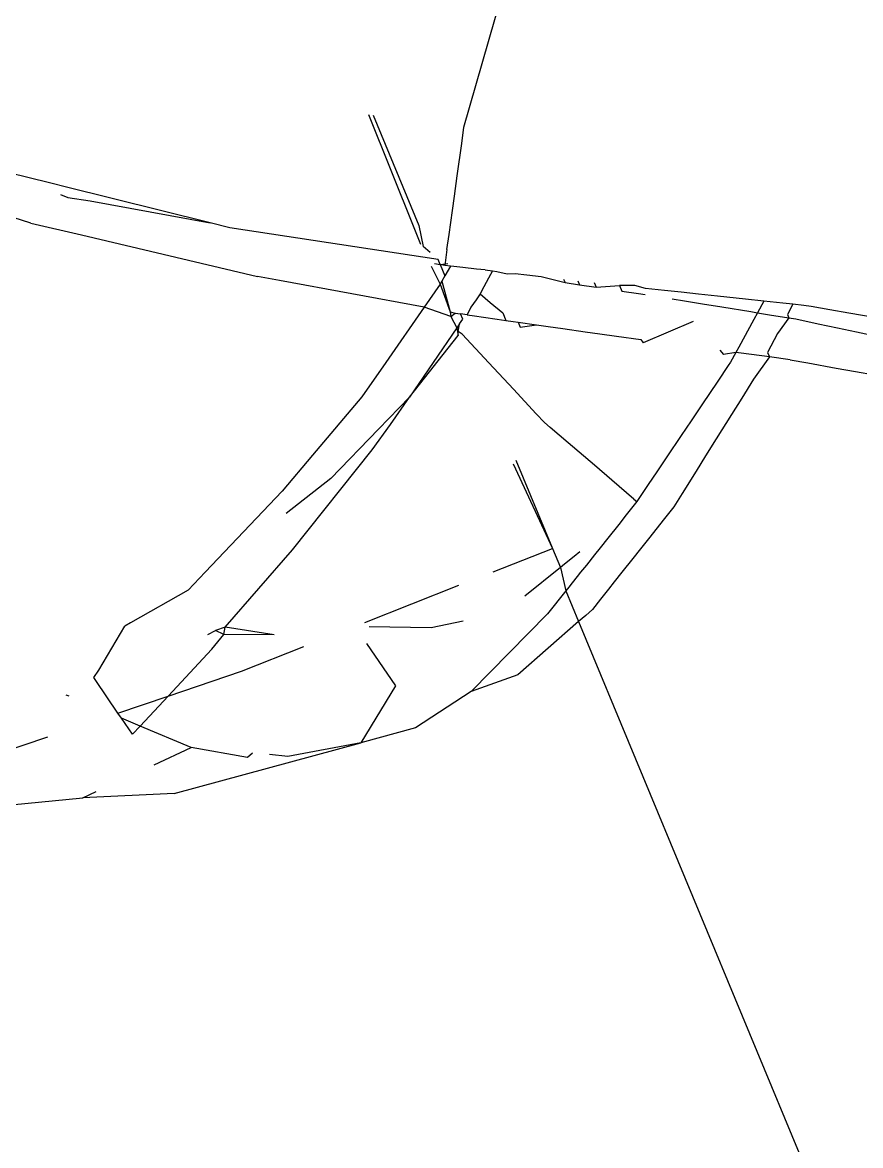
# Model space of a CAD drawing. Header units: inches. Extents: x 3324238 to 135265466, y -1036581 to 20094598.
# Drawn here: x 3354736.1275 to 3354736.4167, y -519091.4926 to -519091.1054 of the extents above; entities that cross this region are included whole.
import ezdxf

# ---------------------------------------------------------------- set-up
doc = ezdxf.new("R2010")
doc.units = ezdxf.units.IN
doc.header["$MEASUREMENT"] = 0

msp = doc.modelspace()

# ---------------------------------------------------------------- linework, layer by layer
for p, q in [((3354736.27986, -519091.14154, 0.00267), (3354736.29318, -519091.095, 0.00267)), ((3354736.24688, -519091.13711, 0.00267), (3354736.26254, -519091.17611, 0.00267)), ((3354736.24851, -519091.13733, 0.00267), (3354736.26429, -519091.17542, 0.00267)), ((3354736.27907, -519091.14718, 0.00267), (3354736.27986, -519091.14154, 0.00267)), ((3354736.27752, -519091.15834, 0.00267), (3354736.27907, -519091.14718, 0.00267)), ((3354736.1369, -519091.16073, 0.00267), (3354736.12285, -519091.15723, 0.00267)), ((3354736.27656, -519091.16526, 0.00267), (3354736.27752, -519091.15834, 0.00267)), ((3354736.13824, -519091.16106, 0.00267), (3354736.1369, -519091.16073, 0.00267)), ((3354736.14182, -519091.16195, 0.00267), (3354736.13824, -519091.16106, 0.00267)), ((3354736.19235, -519091.17452, 0.00267), (3354736.14182, -519091.16195, 0.00267)), ((3354736.14069, -519091.16468, 0.00267), (3354736.1432, -519091.16573, 0.00267)), ((3354736.1432, -519091.16573, 0.00267), (3354736.15088, -519091.16686, 0.00267)), ((3354736.15088, -519091.16686, 0.00267), (3354736.19235, -519091.17452, 0.00267)), ((3354736.27586, -519091.17029, 0.00267), (3354736.27656, -519091.16526, 0.00267)), ((3354736.27472, -519091.1785, 0.00267), (3354736.27586, -519091.17029, 0.00267)), ((3354736.13047, -519091.17455, 0.00267), (3354736.12151, -519091.17173, 0.00267)), ((3354736.13047, -519091.17455, 0.00267), (3354736.14795, -519091.17868, 0.00267)), ((3354736.19905, -519091.17618, 0.00267), (3354736.19235, -519091.17452, 0.00267)), ((3354736.26429, -519091.17542, 0.00267), (3354736.26577, -519091.18266, 0.00267)), ((3354736.14795, -519091.17868, 0.00267), (3354736.20858, -519091.19302, 0.00267)), ((3354736.27092, -519091.18713, 0.00267), (3354736.19905, -519091.17618, 0.00267)), ((3354736.26254, -519091.17611, 0.00267), (3354736.26484, -519091.18185, 0.00267)), ((3354736.27399, -519091.18368, 0.00267), (3354736.27472, -519091.1785, 0.00267)), ((3354736.26815, -519091.18473, 0.00267), (3354736.26577, -519091.18266, 0.00267)), ((3354736.27399, -519091.18368, 0.00267), (3354736.27323, -519091.18915, 0.00267)), ((3354736.26858, -519091.18942, 0.00267), (3354736.27159, -519091.19564, 0.00267)), ((3354736.26973, -519091.18853, 0.00267), (3354736.27164, -519091.18887, 0.00267)), ((3354736.27164, -519091.18887, 0.00267), (3354736.27092, -519091.18713, 0.00267)), ((3354736.27164, -519091.18887, 0.00267), (3354736.27429, -519091.18856, 0.00267)), ((3354736.27323, -519091.18915, 0.00267), (3354736.27164, -519091.18887, 0.00267)), ((3354736.27164, -519091.18887, 0.00267), (3354736.27326, -519091.19277, 0.00267)), ((3354736.27524, -519091.18938, 0.00267), (3354736.27323, -519091.18915, 0.00267)), ((3354736.27524, -519091.18938, 0.00267), (3354736.27326, -519091.19277, 0.00267)), ((3354736.27641, -519091.18951, 0.00267), (3354736.27524, -519091.18938, 0.00267)), ((3354736.27944, -519091.18986, 0.00267), (3354736.27641, -519091.18951, 0.00267)), ((3354736.28417, -519091.19041, 0.00267), (3354736.27944, -519091.18986, 0.00267)), ((3354736.28712, -519091.19075, 0.00267), (3354736.28417, -519091.19041, 0.00267)), ((3354736.28712, -519091.19075, 0.00267), (3354736.28966, -519091.19104, 0.00267)), ((3354736.21618, -519091.19441, 0.00267), (3354736.20858, -519091.19302, 0.00267)), ((3354736.26611, -519091.20353, 0.00267), (3354736.21618, -519091.19441, 0.00267)), ((3354736.27222, -519091.19455, 0.00267), (3354736.27159, -519091.19564, 0.00267)), ((3354736.27326, -519091.19277, 0.00267), (3354736.27222, -519091.19455, 0.00267)), ((3354736.27222, -519091.19455, 0.00267), (3354736.27511, -519091.20518, 0.00267)), ((3354736.2883, -519091.19359, 0.00267), (3354736.28671, -519091.19657, 0.00267)), ((3354736.28966, -519091.19104, 0.00267), (3354736.2883, -519091.19359, 0.00267)), ((3354736.28966, -519091.19104, 0.00267), (3354736.29121, -519091.19122, 0.00267)), ((3354736.29121, -519091.19122, 0.00267), (3354736.29479, -519091.19206, 0.00267)), ((3354736.29479, -519091.19206, 0.00267), (3354736.29755, -519091.19195, 0.00267)), ((3354736.29755, -519091.19195, 0.00267), (3354736.30153, -519091.19241, 0.00267)), ((3354736.30153, -519091.19241, 0.00267), (3354736.30653, -519091.19299, 0.00267)), ((3354736.30653, -519091.19299, 0.00267), (3354736.31472, -519091.19507, 0.00267)), ((3354736.31423, -519091.19388, 0.00267), (3354736.31472, -519091.19507, 0.00267)), ((3354736.3191, -519091.19444, 0.00267), (3354736.31967, -519091.19581, 0.00267)), ((3354736.27159, -519091.19564, 0.00267), (3354736.26611, -519091.20353, 0.00267)), ((3354736.27159, -519091.19564, 0.00267), (3354736.27511, -519091.20518, 0.00267)), ((3354736.28671, -519091.19657, 0.00267), (3354736.28542, -519091.199, 0.00267)), ((3354736.31472, -519091.19507, 0.00267), (3354736.31967, -519091.19581, 0.00267)), ((3354736.31967, -519091.19581, 0.00267), (3354736.32548, -519091.19669, 0.00267)), ((3354736.32482, -519091.1951, 0.00267), (3354736.32548, -519091.19669, 0.00267)), ((3354736.32548, -519091.19669, 0.00267), (3354736.33356, -519091.19611, 0.00267)), ((3354736.33885, -519091.19607, 0.00267), (3354736.33356, -519091.19611, 0.00267)), ((3354736.33356, -519091.19611, 0.00267), (3354736.33435, -519091.19803, 0.00267)), ((3354736.33435, -519091.19803, 0.00267), (3354736.34002, -519091.19889, 0.00267)), ((3354736.34247, -519091.1971, 0.00267), (3354736.33885, -519091.19607, 0.00267)), ((3354736.349, -519091.1978, 0.00267), (3354736.34247, -519091.1971, 0.00267)), ((3354736.35475, -519091.19842, 0.00267), (3354736.349, -519091.1978, 0.00267)), ((3354736.3608, -519091.19907, 0.00267), (3354736.35475, -519091.19842, 0.00267)), ((3354736.28406, -519091.20098, 0.00267), (3354736.28225, -519091.20361, 0.00267)), ((3354736.28542, -519091.199, 0.00267), (3354736.28406, -519091.20098, 0.00267)), ((3354736.28542, -519091.199, 0.00267), (3354736.28892, -519091.20192, 0.00267)), ((3354736.28892, -519091.20192, 0.00267), (3354736.29324, -519091.20551, 0.00267)), ((3354736.34002, -519091.19889, 0.00267), (3354736.34238, -519091.19924, 0.00267)), ((3354736.35166, -519091.20068, 0.00267), (3354736.35596, -519091.20138, 0.00267)), ((3354736.35596, -519091.20138, 0.00267), (3354736.36218, -519091.20239, 0.00267)), ((3354736.36728, -519091.19976, 0.00267), (3354736.3608, -519091.19907, 0.00267)), ((3354736.36218, -519091.20239, 0.00267), (3354736.36884, -519091.20348, 0.00267)), ((3354736.37701, -519091.2008, 0.00267), (3354736.36728, -519091.19976, 0.00267)), ((3354736.38333, -519091.20148, 0.00267), (3354736.37701, -519091.2008, 0.00267)), ((3354736.38333, -519091.20148, 0.00267), (3354736.38114, -519091.20548, 0.00267)), ((3354736.38985, -519091.20217, 0.00267), (3354736.38333, -519091.20148, 0.00267)), ((3354736.39329, -519091.20254, 0.00267), (3354736.38985, -519091.20217, 0.00267)), ((3354736.39329, -519091.20254, 0.00267), (3354736.39146, -519091.20604, 0.00267)), ((3354736.39709, -519091.20295, 0.00267), (3354736.39329, -519091.20254, 0.00267)), ((3354736.26611, -519091.20353, 0.00267), (3354736.25286, -519091.22264, 0.00267)), ((3354736.27532, -519091.20675, 0.00267), (3354736.26611, -519091.20353, 0.00267)), ((3354736.27511, -519091.20518, 0.00267), (3354736.27683, -519091.20568, 0.00267)), ((3354736.27511, -519091.20518, 0.00267), (3354736.27532, -519091.20675, 0.00267)), ((3354736.27532, -519091.20675, 0.00267), (3354736.27683, -519091.20568, 0.00267)), ((3354736.27683, -519091.20568, 0.00267), (3354736.27868, -519091.20583, 0.00267)), ((3354736.28093, -519091.20624, 0.00267), (3354736.27868, -519091.20583, 0.00267)), ((3354736.27946, -519091.2077, 0.00267), (3354736.27868, -519091.20583, 0.00267)), ((3354736.28225, -519091.20361, 0.00267), (3354736.28093, -519091.20624, 0.00267)), ((3354736.28093, -519091.20624, 0.00267), (3354736.2835, -519091.20661, 0.00267)), ((3354736.29324, -519091.20551, 0.00267), (3354736.29433, -519091.20815, 0.00267)), ((3354736.36884, -519091.20348, 0.00267), (3354736.37878, -519091.2051, 0.00267)), ((3354736.37878, -519091.2051, 0.00267), (3354736.38114, -519091.20548, 0.00267)), ((3354736.38114, -519091.20548, 0.00267), (3354736.37988, -519091.20778, 0.00267)), ((3354736.38114, -519091.20548, 0.00267), (3354736.38527, -519091.20616, 0.00267)), ((3354736.38527, -519091.20616, 0.00267), (3354736.39196, -519091.20725, 0.00267)), ((3354736.39146, -519091.20604, 0.00267), (3354736.39196, -519091.20725, 0.00267)), ((3354736.39958, -519091.20338, 0.00267), (3354736.39709, -519091.20295, 0.00267)), ((3354736.40611, -519091.20449, 0.00267), (3354736.39958, -519091.20338, 0.00267)), ((3354736.41259, -519091.2056, 0.00267), (3354736.40611, -519091.20449, 0.00267)), ((3354736.42209, -519091.20723, 0.00267), (3354736.41259, -519091.2056, 0.00267)), ((3354736.27532, -519091.20675, 0.00267), (3354736.2774, -519091.2107, 0.00267)), ((3354736.27834, -519091.20932, 0.00267), (3354736.2774, -519091.2107, 0.00267)), ((3354736.2779, -519091.21192, 0.00267), (3354736.27834, -519091.20932, 0.00267)), ((3354736.27834, -519091.20932, 0.00267), (3354736.27946, -519091.2077, 0.00267)), ((3354736.2835, -519091.20661, 0.00267), (3354736.28658, -519091.20705, 0.00267)), ((3354736.28658, -519091.20705, 0.00267), (3354736.29132, -519091.20772, 0.00267)), ((3354736.29132, -519091.20772, 0.00267), (3354736.29433, -519091.20815, 0.00267)), ((3354736.29433, -519091.20815, 0.00267), (3354736.29682, -519091.2085, 0.00267)), ((3354736.29682, -519091.2085, 0.00267), (3354736.2985, -519091.20874, 0.00267)), ((3354736.2985, -519091.20874, 0.00267), (3354736.29923, -519091.21051, 0.00267)), ((3354736.2985, -519091.20874, 0.00267), (3354736.30485, -519091.20964, 0.00267)), ((3354736.29923, -519091.21051, 0.00267), (3354736.30485, -519091.20964, 0.00267)), ((3354736.30485, -519091.20964, 0.00267), (3354736.30891, -519091.21022, 0.00267)), ((3354736.30891, -519091.21022, 0.00267), (3354736.31401, -519091.21094, 0.00267)), ((3354736.3589, -519091.2085, 0.00267), (3354736.34171, -519091.21589, 0.00267)), ((3354736.37988, -519091.20778, 0.00267), (3354736.37463, -519091.21737, 0.00267)), ((3354736.39196, -519091.20725, 0.00267), (3354736.38798, -519091.21269, 0.00267)), ((3354736.39196, -519091.20725, 0.00267), (3354736.39435, -519091.20763, 0.00267)), ((3354736.39435, -519091.20763, 0.00267), (3354736.402, -519091.20926, 0.00267)), ((3354736.402, -519091.20926, 0.00267), (3354736.40867, -519091.21067, 0.00267)), ((3354736.2774, -519091.2107, 0.00267), (3354736.26106, -519091.23454, 0.00267)), ((3354736.26106, -519091.23454, 0.00267), (3354736.27787, -519091.21331, 0.00267)), ((3354736.2774, -519091.2107, 0.00267), (3354736.2779, -519091.21192, 0.00267)), ((3354736.2774, -519091.2107, 0.00267), (3354736.27787, -519091.21331, 0.00267)), ((3354736.27787, -519091.21331, 0.00267), (3354736.2779, -519091.21192, 0.00267)), ((3354736.27922, -519091.21287, 0.00267), (3354736.2779, -519091.21192, 0.00267)), ((3354736.27922, -519091.21287, 0.00267), (3354736.28844, -519091.22276, 0.00267)), ((3354736.31401, -519091.21094, 0.00267), (3354736.32172, -519091.21204, 0.00267)), ((3354736.32172, -519091.21204, 0.00267), (3354736.32668, -519091.21274, 0.00267)), ((3354736.32668, -519091.21274, 0.00267), (3354736.33252, -519091.21357, 0.00267)), ((3354736.33252, -519091.21357, 0.00267), (3354736.34085, -519091.21476, 0.00267)), ((3354736.38798, -519091.21269, 0.00267), (3354736.38458, -519091.21919, 0.00267)), ((3354736.40867, -519091.21067, 0.00267), (3354736.41529, -519091.21208, 0.00267)), ((3354736.41529, -519091.21208, 0.00267), (3354736.42492, -519091.21412, 0.00267)), ((3354736.34085, -519091.21476, 0.00267), (3354736.34171, -519091.21589, 0.00267)), ((3354736.37463, -519091.21737, 0.00267), (3354736.37365, -519091.21917, 0.00267)), ((3354736.36808, -519091.21843, 0.00267), (3354736.36942, -519091.21987, 0.00267)), ((3354736.37365, -519091.21917, 0.00267), (3354736.36942, -519091.21987, 0.00267)), ((3354736.37365, -519091.21917, 0.00267), (3354736.37184, -519091.22248, 0.00267)), ((3354736.37549, -519091.21942, 0.00267), (3354736.37365, -519091.21917, 0.00267)), ((3354736.38521, -519091.22073, 0.00267), (3354736.37549, -519091.21942, 0.00267)), ((3354736.38521, -519091.22073, 0.00267), (3354736.37976, -519091.2284, 0.00267)), ((3354736.38458, -519091.21919, 0.00267), (3354736.38521, -519091.22073, 0.00267)), ((3354736.3924, -519091.2217, 0.00267), (3354736.38521, -519091.22073, 0.00267)), ((3354736.3924, -519091.2217, 0.00267), (3354736.39845, -519091.22279, 0.00267)), ((3354736.25286, -519091.22264, 0.00267), (3354736.24464, -519091.23448, 0.00267)), ((3354736.28844, -519091.22276, 0.00267), (3354736.29689, -519091.23183, 0.00267)), ((3354736.37101, -519091.22371, 0.00267), (3354736.36738, -519091.22911, 0.00267)), ((3354736.37184, -519091.22248, 0.00267), (3354736.37101, -519091.22371, 0.00267)), ((3354736.39845, -519091.22279, 0.00267), (3354736.4083, -519091.22457, 0.00267)), ((3354736.4083, -519091.22457, 0.00267), (3354736.41493, -519091.22576, 0.00267)), ((3354736.41493, -519091.22576, 0.00267), (3354736.42149, -519091.22695, 0.00267)), ((3354736.36738, -519091.22911, 0.00267), (3354736.36194, -519091.23721, 0.00267)), ((3354736.37976, -519091.2284, 0.00267), (3354736.37567, -519091.23494, 0.00267)), ((3354736.30478, -519091.24031, 0.00267), (3354736.29689, -519091.23183, 0.00267)), ((3354736.24464, -519091.23448, 0.00267), (3354736.22764, -519091.25464, 0.00267)), ((3354736.26106, -519091.23454, 0.00267), (3354736.25032, -519091.24568, 0.00267)), ((3354736.25447, -519091.24405, 0.00267), (3354736.26106, -519091.23454, 0.00267)), ((3354736.36194, -519091.23721, 0.00267), (3354736.3582, -519091.24277, 0.00267)), ((3354736.37567, -519091.23494, 0.00267), (3354736.37212, -519091.2406, 0.00267)), ((3354736.30764, -519091.24338, 0.00267), (3354736.30478, -519091.24031, 0.00267)), ((3354736.37212, -519091.2406, 0.00267), (3354736.36686, -519091.249, 0.00267)), ((3354736.24813, -519091.25274, 0.00267), (3354736.25447, -519091.24405, 0.00267)), ((3354736.30964, -519091.24508, 0.00267), (3354736.30764, -519091.24338, 0.00267)), ((3354736.31582, -519091.25037, 0.00267), (3354736.30964, -519091.24508, 0.00267)), ((3354736.3582, -519091.24277, 0.00267), (3354736.35484, -519091.24777, 0.00267)), ((3354736.25032, -519091.24568, 0.00267), (3354736.23396, -519091.26266, 0.00267)), ((3354736.35484, -519091.24777, 0.00267), (3354736.34986, -519091.25518, 0.00267)), ((3354736.36686, -519091.249, 0.00267), (3354736.3632, -519091.25483, 0.00267)), ((3354736.22069, -519091.28724, 0.00267), (3354736.24813, -519091.25274, 0.00267)), ((3354736.32483, -519091.25807, 0.00267), (3354736.31582, -519091.25037, 0.00267)), ((3354736.22764, -519091.25464, 0.00267), (3354736.21717, -519091.26704, 0.00267)), ((3354736.2978, -519091.25628, 0.00267), (3354736.31041, -519091.28672, 0.00267)), ((3354736.34986, -519091.25518, 0.00267), (3354736.3464, -519091.26033, 0.00267)), ((3354736.3632, -519091.25483, 0.00267), (3354736.35991, -519091.26008, 0.00267)), ((3354736.29683, -519091.25755, 0.00267), (3354736.31041, -519091.28672, 0.00267)), ((3354736.33088, -519091.26324, 0.00267), (3354736.32483, -519091.25807, 0.00267)), ((3354736.3464, -519091.26033, 0.00267), (3354736.34344, -519091.26474, 0.00267)), ((3354736.35991, -519091.26008, 0.00267), (3354736.3551, -519091.26776, 0.00267)), ((3354736.23396, -519091.26266, 0.00267), (3354736.2185, -519091.27468, 0.00267)), ((3354736.3385, -519091.26975, 0.00267), (3354736.33088, -519091.26324, 0.00267)), ((3354736.21717, -519091.26704, 0.00267), (3354736.19055, -519091.29493, 0.00267)), ((3354736.34344, -519091.26474, 0.00267), (3354736.3395, -519091.2706, 0.00267)), ((3354736.3551, -519091.26776, 0.00267), (3354736.35222, -519091.27236, 0.00267)), ((3354736.3395, -519091.2706, 0.00267), (3354736.33584, -519091.2752, 0.00267)), ((3354736.3385, -519091.26975, 0.00267), (3354736.3395, -519091.2706, 0.00267)), ((3354736.33584, -519091.2752, 0.00267), (3354736.33325, -519091.27846, 0.00267)), ((3354736.35222, -519091.27236, 0.00267), (3354736.34852, -519091.27704, 0.00267)), ((3354736.33325, -519091.27846, 0.00267), (3354736.32948, -519091.28319, 0.00267)), ((3354736.34852, -519091.27704, 0.00267), (3354736.34395, -519091.28282, 0.00267)), ((3354736.32948, -519091.28319, 0.00267), (3354736.32682, -519091.28654, 0.00267)), ((3354736.34395, -519091.28282, 0.00267), (3354736.3407, -519091.28693, 0.00267)), ((3354736.19752, -519091.31393, 0.00267), (3354736.22069, -519091.28724, 0.00267)), ((3354736.28995, -519091.2948, 0.00267), (3354736.31041, -519091.28672, 0.00267)), ((3354736.31041, -519091.28672, 0.00267), (3354736.31315, -519091.29332, 0.00267)), ((3354736.32682, -519091.28654, 0.00267), (3354736.32488, -519091.28897, 0.00267)), ((3354736.3407, -519091.28693, 0.00267), (3354736.3381, -519091.29021, 0.00267)), ((3354736.31785, -519091.28951, 0.00267), (3354736.31454, -519091.29219, 0.00267)), ((3354736.31985, -519091.28789, 0.00267), (3354736.31785, -519091.28951, 0.00267)), ((3354736.32488, -519091.28897, 0.00267), (3354736.32209, -519091.29247, 0.00267)), ((3354736.3381, -519091.29021, 0.00267), (3354736.33437, -519091.29493, 0.00267)), ((3354736.18466, -519091.3011, 0.00267), (3354736.19055, -519091.29493, 0.00267)), ((3354736.31315, -519091.29332, 0.00267), (3354736.30089, -519091.30326, 0.00267)), ((3354736.31454, -519091.29219, 0.00267), (3354736.31315, -519091.29332, 0.00267)), ((3354736.31315, -519091.29332, 0.00267), (3354736.31502, -519091.30136, 0.00267)), ((3354736.32011, -519091.29497, 0.00267), (3354736.31892, -519091.29646, 0.00267)), ((3354736.32209, -519091.29247, 0.00267), (3354736.32011, -519091.29497, 0.00267)), ((3354736.33437, -519091.29493, 0.00267), (3354736.33169, -519091.29831, 0.00267)), ((3354736.31721, -519091.29862, 0.00267), (3354736.31598, -519091.30016, 0.00267)), ((3354736.31892, -519091.29646, 0.00267), (3354736.31721, -519091.29862, 0.00267)), ((3354736.33169, -519091.29831, 0.00267), (3354736.32976, -519091.30076, 0.00267)), ((3354736.18466, -519091.3011, 0.00267), (3354736.16482, -519091.31241, 0.00267)), ((3354736.24566, -519091.31228, 0.00267), (3354736.27813, -519091.29946, 0.00267)), ((3354736.31502, -519091.30136, 0.00267), (3354736.3087, -519091.3093, 0.00267)), ((3354736.31598, -519091.30016, 0.00267), (3354736.31502, -519091.30136, 0.00267)), ((3354736.31502, -519091.30136, 0.00267), (3354736.31942, -519091.31195, 0.00267)), ((3354736.32976, -519091.30076, 0.00267), (3354736.32699, -519091.30425, 0.00267)), ((3354736.32699, -519091.30425, 0.00267), (3354736.32422, -519091.30776, 0.00267)), ((3354736.3087, -519091.3093, 0.00267), (3354736.28229, -519091.33613, 0.00267)), ((3354736.32186, -519091.30982, 0.00267), (3354736.31942, -519091.31195, 0.00267)), ((3354736.32422, -519091.30776, 0.00267), (3354736.32186, -519091.30982, 0.00267)), ((3354736.15384, -519091.32872, 0.00267), (3354736.1629, -519091.31357, 0.00267)), ((3354736.16482, -519091.31241, 0.00267), (3354736.1629, -519091.31357, 0.00267)), ((3354736.19752, -519091.31393, 0.00267), (3354736.19418, -519091.31506, 0.00267)), ((3354736.19698, -519091.31645, 0.00267), (3354736.19752, -519091.31393, 0.00267)), ((3354736.21438, -519091.31659, 0.00267), (3354736.19752, -519091.31393, 0.00267)), ((3354736.26854, -519091.31418, 0.00267), (3354736.24718, -519091.3138, 0.00267)), ((3354736.27953, -519091.31182, 0.00267), (3354736.26854, -519091.31418, 0.00267)), ((3354736.31942, -519091.31195, 0.00267), (3354736.29841, -519091.33031, 0.00267)), ((3354736.31942, -519091.31195, 0.00267), (3354736.98617, -519092.91748, 0.00267)), ((3354736.31942, -519091.31195, 0.00267), (3354736.98617, -519092.91748, 0.00267)), ((3354736.19151, -519091.3164, 0.00267), (3354736.19418, -519091.31506, 0.00267)), ((3354736.19286, -519091.32152, 0.00267), (3354736.19698, -519091.31645, 0.00267)), ((3354736.19698, -519091.31645, 0.00267), (3354736.19418, -519091.31506, 0.00267)), ((3354736.21438, -519091.31659, 0.00267), (3354736.19698, -519091.31645, 0.00267)), ((3354736.17777, -519091.33766, 0.00267), (3354736.19286, -519091.32152, 0.00267)), ((3354736.20307, -519091.32909, 0.00267), (3354736.22461, -519091.32059, 0.00267)), ((3354736.24618, -519091.31954, 0.00267), (3354736.25625, -519091.3341, 0.00267)), ((3354736.15214, -519091.33125, 0.00267), (3354736.15384, -519091.32872, 0.00267)), ((3354736.17777, -519091.33766, 0.00267), (3354736.20307, -519091.32909, 0.00267)), ((3354736.29841, -519091.33031, 0.00267), (3354736.28229, -519091.33613, 0.00267)), ((3354736.15286, -519091.33231, 0.00267), (3354736.15214, -519091.33125, 0.00267)), ((3354736.1605, -519091.34351, 0.00267), (3354736.15286, -519091.33231, 0.00267)), ((3354736.25625, -519091.3341, 0.00267), (3354736.24431, -519091.35377, 0.00267)), ((3354736.14361, -519091.3377, 0.00267), (3354736.14267, -519091.33731, 0.00267)), ((3354736.1605, -519091.34351, 0.00267), (3354736.17777, -519091.33766, 0.00267)), ((3354736.16812, -519091.34797, 0.00267), (3354736.17777, -519091.33766, 0.00267)), ((3354736.28229, -519091.33613, 0.00267), (3354736.2631, -519091.34865, 0.00267)), ((3354736.16172, -519091.34529, 0.00267), (3354736.1605, -519091.34351, 0.00267)), ((3354736.16812, -519091.34797, 0.00267), (3354736.16172, -519091.34529, 0.00267)), ((3354736.16548, -519091.3508, 0.00267), (3354736.16172, -519091.34529, 0.00267)), ((3354736.16548, -519091.3508, 0.00267), (3354736.16812, -519091.34797, 0.00267)), ((3354736.18576, -519091.35536, 0.00267), (3354736.16812, -519091.34797, 0.00267)), ((3354736.2631, -519091.34865, 0.00267), (3354736.24431, -519091.35377, 0.00267)), ((3354736.09935, -519091.36422, 0.00267), (3354736.13631, -519091.3517, 0.00267)), ((3354736.17293, -519091.36133, 0.00267), (3354736.18576, -519091.35536, 0.00267)), ((3354736.17993, -519091.37123, 0.00267), (3354736.24431, -519091.35377, 0.00267)), ((3354736.20513, -519091.35882, 0.00267), (3354736.18576, -519091.35536, 0.00267)), ((3354736.20694, -519091.35731, 0.00267), (3354736.20513, -519091.35882, 0.00267)), ((3354736.24431, -519091.35377, 0.00267), (3354736.21909, -519091.35843, 0.00267)), ((3354736.21909, -519091.35843, 0.00267), (3354736.21272, -519091.35784, 0.00267)), ((3354736.10977, -519091.37656, 0.00267), (3354736.14833, -519091.37276, 0.00267)), ((3354736.14833, -519091.37276, 0.00267), (3354736.15299, -519091.3706, 0.00267)), ((3354736.17993, -519091.37123, 0.00267), (3354736.14833, -519091.37276, 0.00267))]:
    msp.add_line(p, q)

doc.saveas('drawing.dxf')
